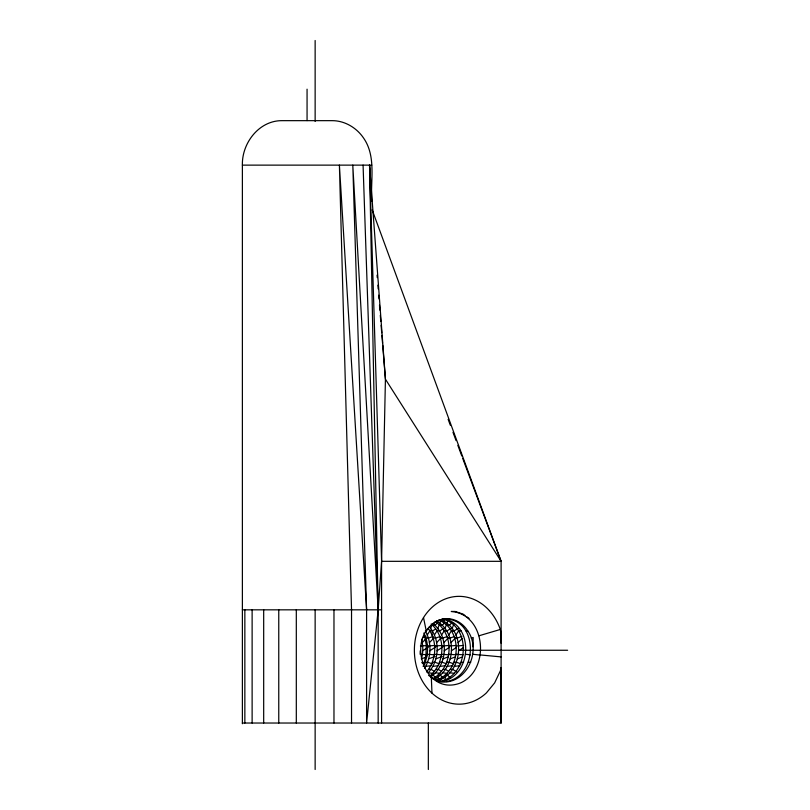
<?xml version="1.0" encoding="UTF-8"?>
<svg xmlns="http://www.w3.org/2000/svg" width="810" height="810" viewBox="0 0 810 810"><rect width="100%" height="100%" fill="white"/><g stroke="black" fill="none" stroke-linecap="round" stroke-linejoin="round"><path stroke-width="1.21" d="M242.382 723.026L501.106 723.026L501.106 667.602L500.418 670.721L494.626 682.931L486.395 692.914A53.916 44.702 -90 0 1 421.453 679.377A53.916 44.702 -90 0 1 438.301 602.519A53.916 44.702 -90 0 1 500.307 629.461L501.106 633.005L501.106 643.262M381.581 723.026L381.581 561.32L385.428 379.181L369.542 165.129L378.159 609.829L378.159 723.026M420.228 650.825L420.137 654.267L427.467 654.824M421.554 639.232C423.103 645.681 423.397 652.536 421.342 658.905L426.789 656.859M423.093 666.397C428.753 656.323 429.067 643.353 423.853 633.025M428.52 628.975L425.382 630.949C431.75 642.472 431.467 657.204 424.501 668.392M426.495 671.935C436.681 660.18 437.653 640.983 428.207 628.519M429.32 626.829C440.356 639.535 439.546 660.575 428.176 672.786L433.927 673.444M435.891 677.798L433.228 675.236L430.809 675.236C444.923 662.256 446.108 636.731 431.173 624.004M432.803 623.427C449.327 636.275 447.636 665.212 430.657 676.968M432.682 678.78C453.003 667.754 455.088 634.028 435.122 621.645M436.732 621.047C457.832 633.349 455.615 668.533 434.2 679.377M436.094 680.289C461.042 672.027 463.725 630.048 438.817 620.166M441.237 620.166C466.935 630.332 463.107 674.376 436.499 680.916M428.571 675.368L434.798 679.469L441.703 681.574C471.41 676.309 474.802 626.11 444.771 618.941M438.696 681.554C465.558 686.789 482.294 651.483 467.805 630.949A31.57 26.173 -90 0 0 431.092 625.279C407.389 645.853 427.174 696.084 460.495 682.951C490.718 669.556 485.98 614.122 451.251 611.479L455.119 611.459L463.006 614.071L465.021 615.519M242.382 723.735L242.382 165.129C241.775 143.248 258.916 120.548 281.91 120.66L332.211 120.66C344.787 120.649 356.613 127.767 363.579 138.054C376.437 156.522 370.393 180.407 371.739 201.204M370.231 178.807L369.542 165.129L381.581 561.32L378.159 609.829L366.596 723.026L366.596 609.829L352.796 165.129L378.159 609.829L363.072 165.129M431.933 635.091L432.155 632.59M439.982 623.427L440.539 619.923M447.15 623.427L447.717 619.923M423.579 665.101L425.969 655.229L426.273 645.023L424.481 635.162M473.03 646.815L473.192 637.5L471.238 638.077M439.233 681.544C468.99 676.39 472.392 626.089 442.351 618.941M446.411 681.544C479.034 676.279 478.842 616.815 442.938 618.951M430.626 628.519L432.398 623.832M437.805 628.519L439.577 623.832M444.984 628.519L446.755 623.832M452.152 628.519L453.924 623.832M427.184 635.091L430.252 630.231M434.352 635.091L437.43 630.231M441.531 635.091L444.599 630.231M448.71 635.091L451.777 630.231M455.888 635.091L458.956 630.231M445.267 619.053L443.9 621.047L441.48 621.047M422.182 642.705L426.242 638.513M429.361 642.705L433.421 638.513M436.539 642.705L441.409 637.672M443.718 642.705L448.578 637.672M450.886 642.705L455.757 637.672M458.065 642.705L462.125 638.513M437.825 622.576L435.183 625.148L432.763 625.148M445.004 622.576L442.361 625.148L439.931 625.148M452.183 622.576L449.54 625.148L447.11 625.148M431.092 625.279L436.701 621.128L439.425 620.187M422.648 650.825L428.49 646.957M429.826 650.825L435.669 646.957M437.005 650.825L442.837 646.957M444.174 650.825L449.044 647.595M451.352 650.825L456.222 647.595M458.531 650.825L463.391 647.595M435.699 628.975L432.56 630.949L430.13 630.949M443.921 628.317L439.729 630.949L437.309 630.949M451.099 628.317L446.907 630.949L444.487 630.949M458.268 628.317L454.086 630.949L451.656 630.949M428.52 658.905L435.051 656.454M435.699 658.905L442.23 656.454M442.878 658.905L448.315 656.859M450.046 658.905L455.493 656.859M457.225 658.905L462.662 656.859M422.506 637.662L425.999 636.417M433.178 636.417L428.52 638.077L426.09 638.077M440.346 636.417L435.699 638.077L433.269 638.077M447.525 636.417L442.867 638.077L440.448 638.077M454.704 636.417L450.046 638.077L447.626 638.077M461.872 636.417L457.225 638.077L454.795 638.077M440.336 619.873L442.108 619.275M479.014 635.769L500.307 629.461M425.513 666.397L431.264 665.678M432.692 666.397L438.433 665.678M439.87 666.397L445.611 665.678M447.039 666.397L452.79 665.678M454.218 666.397L459.958 665.678M427.731 645.448L420.41 646.026M434.909 645.448L427.589 646.026M442.088 645.448L434.757 646.026M449.267 645.448L441.936 646.026M456.435 645.448L449.115 646.026M463.614 645.448L456.293 646.026M242.382 165.129L371.739 165.129M381.581 561.32L501.106 561.32L501.106 723.026M242.382 609.829L381.581 609.829M458.835 630.949L461.255 630.949M466.013 630.949L467.805 630.949M459.067 650.258L567.618 650.258M427.315 654.267L434.636 654.824M434.484 654.267L441.815 654.824M441.663 654.267L448.993 654.824M448.841 654.267L456.162 654.824M456.01 654.267L463.34 654.824M468.322 662.236L470.742 662.236M425.27 662.236L427.69 662.236L432.358 663.876M432.439 662.236L434.869 662.236L439.526 663.876M439.617 662.236L442.037 662.236L446.705 663.876M446.796 662.236L449.216 662.236L453.883 663.876M453.964 662.236L456.394 662.236L461.062 663.876M461.143 662.236L463.563 662.236M428.743 669.394L431.173 669.394L434.322 671.348M435.922 669.394L438.342 669.394L441.501 671.348M443.1 669.394L445.52 669.394L448.669 671.348M450.269 669.394L452.699 669.394L456.901 672.006M437.987 675.236L440.407 675.236L443.06 677.798M445.156 675.236L447.586 675.236L450.238 677.798M438.949 679.377L441.379 679.377M480.219 654.946L501.106 656.9M472.787 654.267L480.148 655.098M465.608 654.267L470.519 654.824M449.702 672.786L454.299 673.312M442.523 672.786L447.12 673.312M435.345 672.786L439.951 673.312M421.676 662.651L425.179 663.876M467.036 616.967L469.051 618.415M372.175 209.861L501.106 561.32L385.428 379.181L382.715 345.333M448.122 419.317L450.33 425.23M452.982 432.327L456.07 440.61M457.842 445.348L461.811 456M462.692 458.369L501.106 561.32M423.519 617.585L426.232 630.909M445.014 676.968L445.439 680.491M437.835 676.968L438.271 680.491M377.075 275.127L377.278 277.627M377.885 285.15L378.189 288.917M378.685 295.184L378.989 298.941M379.495 305.208L379.9 310.23M380.295 315.242L380.801 321.509M381.105 325.276L381.712 332.799M381.905 335.3L382.512 342.822M366.596 609.829L339.4 165.129L351.53 609.829L351.53 723.026M370.545 185.034L370.858 191.251M431.315 677.322L431.983 693.137M428.338 723.026L428.338 769.5M333.973 609.829L333.973 723.026M315.141 40.5L315.141 121.419M315.141 609.829L315.141 769.5M307.061 89.181L307.061 120.589M296.308 609.829L296.308 723.026M278.761 609.829L278.761 723.026M263.685 609.829L263.685 723.026M252.123 609.829L252.123 723.026M244.853 609.829L244.853 723.026"/></g></svg>
